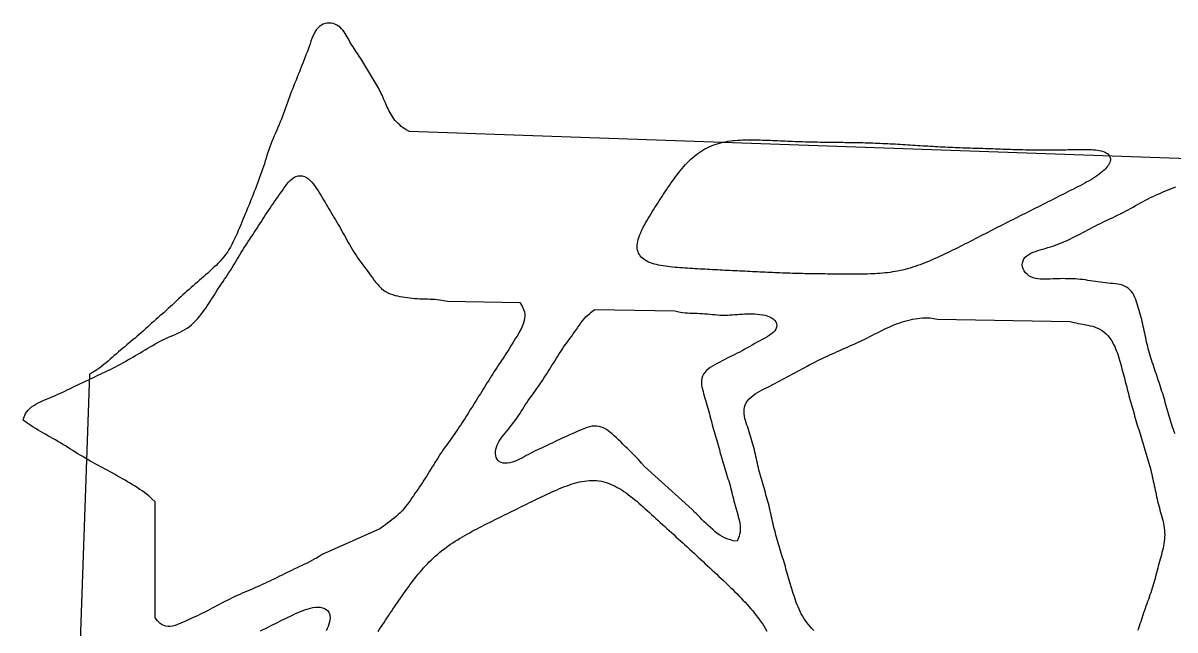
# Model space of a CAD drawing. Header units: metres. Extents: x 134 to 251, y -1 to 112.
# Drawn here: x 135.4 to 190.2, y 83.1 to 111.9 of the extents above; entities that cross this region are included whole.
import ezdxf

# ---------------------------------------------------------------- set-up
doc = ezdxf.new("R2010")
doc.units = ezdxf.units.M

msp = doc.modelspace()

# ---------------------------------------------------------------- linework, layer by layer
for points in [[(250.802, 103.35), (153.778, 106.739), (153.628, 106.828), (153.561, 106.872), (153.482, 106.926), (153.393, 106.992), (153.317, 107.056), (153.241, 107.126), (153.169, 107.2), (153.103, 107.275), (153.042, 107.353), (152.986, 107.432), (152.936, 107.511), (152.889, 107.591), (152.846, 107.67), (152.805, 107.75), (152.766, 107.829), (152.729, 107.909), (152.692, 107.988), (152.656, 108.068), (152.621, 108.147), (152.587, 108.227), (152.552, 108.306), (152.517, 108.386), (152.481, 108.465), (152.444, 108.544), (152.406, 108.624), (152.365, 108.703), (152.324, 108.783), (152.28, 108.863), (152.235, 108.942), (152.188, 109.022), (152.141, 109.101), (152.092, 109.181), (152.042, 109.26), (151.992, 109.34), (151.943, 109.42), (151.894, 109.499), (151.846, 109.579), (151.799, 109.658), (151.752, 109.738), (151.706, 109.817), (151.66, 109.897), (151.613, 109.977), (151.564, 110.056), (151.515, 110.136), (151.465, 110.215), (151.413, 110.295), (151.36, 110.374), (151.307, 110.454), (151.254, 110.534), (151.202, 110.613), (151.149, 110.693), (151.099, 110.772), (151.049, 110.852), (151.001, 110.932), (150.954, 111.011), (150.909, 111.091), (150.864, 111.17), (150.819, 111.25), (150.773, 111.329), (150.725, 111.407), (150.673, 111.484), (150.617, 111.558), (150.554, 111.629), (150.485, 111.695), (150.41, 111.753), (150.328, 111.803), (150.242, 111.843), (150.151, 111.873), (150.057, 111.891), (149.962, 111.896), (149.866, 111.889), (149.773, 111.869), (149.681, 111.837), (149.595, 111.792), (149.513, 111.735), (149.438, 111.665), (149.368, 111.583), (149.306, 111.49), (149.249, 111.388), (149.197, 111.276), (149.148, 111.158), (149.102, 111.035), (149.056, 110.908), (149.01, 110.778), (148.963, 110.647), (148.914, 110.515), (148.864, 110.382), (148.812, 110.25), (148.761, 110.117), (148.708, 109.985), (148.656, 109.853), (148.604, 109.72), (148.552, 109.588), (148.499, 109.455), (148.446, 109.323), (148.393, 109.191), (148.34, 109.058), (148.287, 108.926), (148.234, 108.793), (148.182, 108.661), (148.132, 108.529), (148.083, 108.396), (148.035, 108.264), (147.988, 108.131), (147.941, 107.999), (147.894, 107.867), (147.847, 107.734), (147.798, 107.602), (147.749, 107.469), (147.697, 107.337), (147.644, 107.205), (147.589, 107.072), (147.532, 106.94), (147.473, 106.808), (147.414, 106.675), (147.355, 106.543), (147.298, 106.411), (147.243, 106.278), (147.19, 106.146), (147.141, 106.014), (147.096, 105.881), (147.052, 105.749), (147.01, 105.616), (146.968, 105.484), (146.927, 105.351), (146.885, 105.219), (146.843, 105.086), (146.799, 104.954), (146.753, 104.821), (146.706, 104.689), (146.658, 104.557), (146.609, 104.424), (146.559, 104.292), (146.508, 104.159), (146.457, 104.027), (146.406, 103.895), (146.354, 103.762), (146.302, 103.63), (146.248, 103.498), (146.195, 103.365), (146.142, 103.233), (146.088, 103.101), (146.033, 102.968), (145.979, 102.836), (145.925, 102.704), (145.87, 102.571), (145.816, 102.439), (145.761, 102.307), (145.706, 102.174), (145.649, 102.042), (145.592, 101.91), (145.534, 101.778), (145.473, 101.646), (145.411, 101.516), (145.346, 101.388), (145.277, 101.262), (145.205, 101.14), (145.128, 101.021), (145.047, 100.907), (144.961, 100.797), (144.872, 100.69), (144.779, 100.588), (144.685, 100.488), (144.588, 100.391), (144.49, 100.297), (144.392, 100.204), (144.293, 100.113), (144.195, 100.024), (144.096, 99.937), (143.997, 99.851), (143.899, 99.765), (143.8, 99.68), (143.701, 99.594), (143.602, 99.508), (143.504, 99.423), (143.405, 99.336), (143.306, 99.249), (143.208, 99.161), (143.109, 99.073), (143.01, 98.983), (142.912, 98.892), (142.813, 98.8), (142.714, 98.708), (142.616, 98.614), (142.517, 98.521), (142.418, 98.429), (142.32, 98.337), (142.221, 98.248), (142.122, 98.159), (142.024, 98.072), (141.925, 97.986), (141.826, 97.901), (141.728, 97.814), (141.629, 97.728), (141.53, 97.64), (141.432, 97.551), (141.333, 97.462), (141.235, 97.372), (141.136, 97.283), (141.037, 97.194), (140.939, 97.107), (140.84, 97.022), (140.741, 96.938), (140.643, 96.855), (140.544, 96.774), (140.445, 96.692), (140.347, 96.611), (140.248, 96.529), (140.15, 96.446), (140.051, 96.362), (139.952, 96.277), (139.854, 96.191), (139.755, 96.104), (139.656, 96.018), (139.558, 95.931), (139.459, 95.846), (139.361, 95.763), (139.263, 95.682), (139.166, 95.605), (139.071, 95.532), (138.979, 95.466), (138.881, 95.401), (138.796, 95.348), (138.725, 95.305), (138.572, 95.221), (135.805, 15.974)], [(190.166, 92.389), (190.123, 92.493), (190.083, 92.598), (190.046, 92.704), (190.011, 92.811), (189.976, 92.917), (189.943, 93.024), (189.91, 93.13), (189.878, 93.237), (189.846, 93.343), (189.816, 93.45), (189.786, 93.556), (189.758, 93.663), (189.73, 93.769), (189.701, 93.875), (189.672, 93.982), (189.642, 94.088), (189.611, 94.195), (189.578, 94.301), (189.543, 94.408), (189.508, 94.514), (189.473, 94.621), (189.438, 94.727), (189.402, 94.834), (189.367, 94.94), (189.332, 95.047), (189.297, 95.153), (189.261, 95.26), (189.226, 95.366), (189.19, 95.473), (189.153, 95.579), (189.118, 95.686), (189.083, 95.792), (189.049, 95.899), (189.015, 96.005), (188.983, 96.112), (188.951, 96.218), (188.922, 96.325), (188.893, 96.431), (188.866, 96.538), (188.839, 96.644), (188.815, 96.75), (188.792, 96.857), (188.769, 96.963), (188.747, 97.07), (188.725, 97.176), (188.704, 97.282), (188.681, 97.389), (188.657, 97.495), (188.632, 97.601), (188.605, 97.708), (188.578, 97.814), (188.549, 97.921), (188.52, 98.027), (188.49, 98.134), (188.46, 98.24), (188.431, 98.346), (188.4, 98.453), (188.368, 98.559), (188.334, 98.665), (188.296, 98.769), (188.255, 98.871), (188.207, 98.97), (188.152, 99.064), (188.091, 99.151), (188.021, 99.231), (187.942, 99.3), (187.855, 99.36), (187.761, 99.408), (187.66, 99.446), (187.553, 99.475), (187.442, 99.497), (187.327, 99.512), (187.21, 99.524), (187.092, 99.534), (186.974, 99.544), (186.855, 99.556), (186.736, 99.569), (186.617, 99.585), (186.498, 99.602), (186.378, 99.621), (186.259, 99.641), (186.14, 99.661), (186.021, 99.679), (185.902, 99.696), (185.783, 99.712), (185.664, 99.725), (185.545, 99.736), (185.426, 99.744), (185.307, 99.749), (185.188, 99.754), (185.069, 99.756), (184.95, 99.758), (184.831, 99.759), (184.712, 99.758), (184.593, 99.756), (184.474, 99.753), (184.355, 99.748), (184.236, 99.742), (184.117, 99.737), (183.998, 99.733), (183.879, 99.732), (183.761, 99.737), (183.644, 99.749), (183.53, 99.769), (183.42, 99.801), (183.315, 99.845), (183.218, 99.9), (183.13, 99.967), (183.054, 100.043), (182.992, 100.128), (182.946, 100.22), (182.917, 100.316), (182.905, 100.414), (182.913, 100.511), (182.939, 100.605), (182.984, 100.694), (183.045, 100.776), (183.121, 100.848), (183.21, 100.912), (183.309, 100.967), (183.416, 101.015), (183.528, 101.056), (183.644, 101.093), (183.762, 101.128), (183.88, 101.162), (183.999, 101.197), (184.119, 101.232), (184.238, 101.269), (184.357, 101.307), (184.476, 101.349), (184.595, 101.392), (184.714, 101.438), (184.833, 101.487), (184.952, 101.538), (185.071, 101.593), (185.191, 101.651), (185.31, 101.71), (185.429, 101.771), (185.548, 101.832), (185.667, 101.894), (185.786, 101.957), (185.905, 102.019), (186.024, 102.081), (186.144, 102.142), (186.263, 102.203), (186.382, 102.264), (186.501, 102.324), (186.62, 102.382), (186.739, 102.44), (186.858, 102.497), (186.978, 102.555), (187.097, 102.612), (187.216, 102.668), (187.335, 102.726), (187.454, 102.785), (187.573, 102.844), (187.693, 102.905), (187.812, 102.967), (187.931, 103.03), (188.05, 103.096), (188.169, 103.161), (188.288, 103.228), (188.408, 103.294), (188.527, 103.359), (188.646, 103.424), (188.765, 103.486), (188.884, 103.547), (189.003, 103.606), (189.123, 103.663), (189.242, 103.718), (189.361, 103.772), (189.48, 103.825), (189.599, 103.878), (189.718, 103.929), (189.838, 103.979), (189.957, 104.027), (190.076, 104.072), (190.195, 104.113)], [(172.995, 83.053), (172.907, 83.147), (172.822, 83.242), (172.741, 83.339), (172.664, 83.437), (172.591, 83.538), (172.523, 83.64), (172.459, 83.744), (172.399, 83.849), (172.344, 83.955), (172.294, 84.062), (172.247, 84.169), (172.203, 84.276), (172.163, 84.382), (172.126, 84.489), (172.091, 84.596), (172.056, 84.702), (172.022, 84.809), (171.989, 84.916), (171.956, 85.023), (171.922, 85.129), (171.888, 85.236), (171.855, 85.343), (171.822, 85.449), (171.791, 85.556), (171.761, 85.663), (171.732, 85.769), (171.703, 85.876), (171.675, 85.982), (171.646, 86.089), (171.616, 86.196), (171.584, 86.302), (171.551, 86.409), (171.517, 86.516), (171.482, 86.623), (171.448, 86.729), (171.414, 86.836), (171.38, 86.943), (171.348, 87.049), (171.317, 87.156), (171.287, 87.263), (171.256, 87.369), (171.226, 87.476), (171.197, 87.582), (171.169, 87.689), (171.141, 87.796), (171.114, 87.902), (171.088, 88.009), (171.063, 88.115), (171.04, 88.222), (171.017, 88.329), (170.994, 88.435), (170.971, 88.542), (170.947, 88.648), (170.923, 88.755), (170.897, 88.861), (170.87, 88.968), (170.842, 89.075), (170.814, 89.181), (170.784, 89.288), (170.755, 89.395), (170.725, 89.501), (170.696, 89.608), (170.666, 89.714), (170.636, 89.821), (170.606, 89.928), (170.576, 90.034), (170.545, 90.141), (170.514, 90.248), (170.482, 90.354), (170.451, 90.461), (170.421, 90.568), (170.392, 90.674), (170.364, 90.781), (170.338, 90.887), (170.314, 90.994), (170.29, 91.101), (170.267, 91.207), (170.245, 91.314), (170.223, 91.42), (170.199, 91.527), (170.173, 91.633), (170.147, 91.74), (170.119, 91.847), (170.089, 91.953), (170.058, 92.06), (170.026, 92.166), (169.993, 92.273), (169.96, 92.38), (169.926, 92.486), (169.891, 92.593), (169.856, 92.7), (169.821, 92.806), (169.787, 92.913), (169.754, 93.02), (169.725, 93.126), (169.702, 93.233), (169.686, 93.339), (169.68, 93.446), (169.687, 93.551), (169.707, 93.655), (169.741, 93.758), (169.789, 93.858), (169.852, 93.954), (169.927, 94.046), (170.013, 94.132), (170.108, 94.213), (170.21, 94.288), (170.319, 94.357), (170.431, 94.421), (170.546, 94.481), (170.663, 94.54), (170.781, 94.597), (170.9, 94.654), (171.019, 94.713), (171.138, 94.774), (171.257, 94.836), (171.376, 94.9), (171.495, 94.963), (171.614, 95.028), (171.733, 95.092), (171.852, 95.155), (171.971, 95.219), (172.091, 95.283), (172.21, 95.348), (172.329, 95.413), (172.448, 95.479), (172.567, 95.545), (172.686, 95.61), (172.805, 95.675), (172.924, 95.738), (173.043, 95.799), (173.162, 95.857), (173.281, 95.915), (173.4, 95.971), (173.519, 96.026), (173.638, 96.081), (173.758, 96.135), (173.877, 96.19), (173.996, 96.244), (174.115, 96.298), (174.234, 96.352), (174.353, 96.405), (174.472, 96.458), (174.591, 96.511), (174.71, 96.563), (174.829, 96.616), (174.948, 96.67), (175.067, 96.724), (175.187, 96.778), (175.306, 96.835), (175.425, 96.892), (175.544, 96.951), (175.663, 97.011), (175.782, 97.071), (175.901, 97.132), (176.02, 97.193), (176.139, 97.253), (176.258, 97.311), (176.378, 97.369), (176.497, 97.424), (176.616, 97.478), (176.735, 97.529), (176.854, 97.578), (176.973, 97.624), (177.092, 97.667), (177.211, 97.707), (177.33, 97.743), (177.449, 97.776), (177.569, 97.804), (177.688, 97.83), (177.807, 97.853), (177.925, 97.871), (178.043, 97.886), (178.161, 97.896), (178.276, 97.901), (178.386, 97.901), (178.505, 97.892), (178.607, 97.881), (178.693, 97.869), (178.878, 97.83), (185.185, 97.72), (185.37, 97.675), (185.456, 97.657), (185.558, 97.637), (185.677, 97.614), (185.787, 97.594), (185.902, 97.574), (186.02, 97.551), (186.137, 97.526), (186.255, 97.496), (186.371, 97.458), (186.486, 97.412), (186.596, 97.357), (186.702, 97.293), (186.802, 97.219), (186.894, 97.136), (186.979, 97.046), (187.055, 96.949), (187.125, 96.849), (187.187, 96.745), (187.243, 96.64), (187.295, 96.533), (187.341, 96.427), (187.385, 96.32), (187.426, 96.214), (187.463, 96.107), (187.497, 96.001), (187.529, 95.894), (187.559, 95.788), (187.588, 95.682), (187.616, 95.575), (187.643, 95.469), (187.671, 95.362), (187.699, 95.256), (187.728, 95.15), (187.756, 95.043), (187.784, 94.937), (187.812, 94.831), (187.84, 94.724), (187.866, 94.618), (187.893, 94.511), (187.919, 94.405), (187.946, 94.299), (187.973, 94.192), (188.001, 94.086), (188.03, 93.98), (188.06, 93.873), (188.091, 93.767), (188.122, 93.66), (188.153, 93.554), (188.184, 93.447), (188.215, 93.341), (188.245, 93.235), (188.275, 93.128), (188.306, 93.022), (188.337, 92.915), (188.369, 92.809), (188.402, 92.703), (188.436, 92.596), (188.47, 92.49), (188.503, 92.383), (188.536, 92.277), (188.568, 92.17), (188.6, 92.064), (188.631, 91.957), (188.662, 91.851), (188.693, 91.745), (188.725, 91.638), (188.758, 91.532), (188.791, 91.425), (188.826, 91.319), (188.859, 91.212), (188.892, 91.106), (188.923, 91), (188.952, 90.893), (188.98, 90.787), (189.007, 90.68), (189.033, 90.574), (189.057, 90.468), (189.081, 90.361), (189.105, 90.255), (189.129, 90.149), (189.152, 90.042), (189.176, 89.936), (189.199, 89.829), (189.222, 89.723), (189.245, 89.617), (189.268, 89.51), (189.29, 89.404), (189.313, 89.298), (189.337, 89.191), (189.363, 89.085), (189.39, 88.979), (189.418, 88.872), (189.448, 88.766), (189.478, 88.659), (189.508, 88.553), (189.538, 88.447), (189.567, 88.34), (189.593, 88.234), (189.616, 88.127), (189.636, 88.021), (189.651, 87.915), (189.663, 87.809), (189.67, 87.702), (189.673, 87.596), (189.67, 87.49), (189.662, 87.384), (189.651, 87.278), (189.635, 87.172), (189.617, 87.066), (189.595, 86.96), (189.57, 86.854), (189.543, 86.749), (189.516, 86.643), (189.487, 86.537), (189.457, 86.431), (189.427, 86.325), (189.398, 86.22), (189.37, 86.114), (189.341, 86.008), (189.313, 85.902), (189.285, 85.796), (189.257, 85.69), (189.229, 85.585), (189.2, 85.479), (189.171, 85.373), (189.141, 85.267), (189.109, 85.161), (189.076, 85.056), (189.043, 84.95), (189.008, 84.844), (188.972, 84.738), (188.935, 84.633), (188.897, 84.527), (188.859, 84.421), (188.821, 84.315), (188.783, 84.21), (188.746, 84.104), (188.709, 83.998), (188.673, 83.893), (188.638, 83.787), (188.602, 83.681), (188.567, 83.575), (188.531, 83.47), (188.495, 83.364), (188.459, 83.258), (188.422, 83.152), (188.386, 83.047)], [(152.292, 83.011), (152.362, 83.116), (152.432, 83.221), (152.502, 83.327), (152.572, 83.432), (152.642, 83.537), (152.713, 83.643), (152.784, 83.748), (152.854, 83.853), (152.926, 83.958), (152.997, 84.064), (153.068, 84.169), (153.14, 84.274), (153.212, 84.379), (153.284, 84.484), (153.357, 84.589), (153.43, 84.694), (153.504, 84.799), (153.578, 84.903), (153.652, 85.008), (153.728, 85.112), (153.804, 85.215), (153.881, 85.318), (153.959, 85.421), (154.038, 85.523), (154.118, 85.624), (154.2, 85.725), (154.283, 85.825), (154.368, 85.923), (154.454, 86.021), (154.542, 86.117), (154.631, 86.212), (154.723, 86.305), (154.816, 86.397), (154.911, 86.488), (155.008, 86.576), (155.107, 86.663), (155.208, 86.748), (155.311, 86.831), (155.415, 86.913), (155.521, 86.992), (155.628, 87.07), (155.737, 87.146), (155.847, 87.22), (155.959, 87.292), (156.071, 87.363), (156.185, 87.433), (156.299, 87.501), (156.414, 87.567), (156.53, 87.633), (156.647, 87.697), (156.764, 87.761), (156.881, 87.824), (156.999, 87.885), (157.117, 87.947), (157.235, 88.007), (157.353, 88.068), (157.472, 88.127), (157.59, 88.187), (157.709, 88.246), (157.828, 88.305), (157.946, 88.364), (158.065, 88.422), (158.184, 88.481), (158.303, 88.54), (158.421, 88.598), (158.54, 88.656), (158.659, 88.715), (158.778, 88.773), (158.897, 88.832), (159.016, 88.89), (159.134, 88.948), (159.253, 89.007), (159.372, 89.065), (159.491, 89.123), (159.61, 89.181), (159.729, 89.239), (159.847, 89.296), (159.966, 89.354), (160.085, 89.411), (160.204, 89.467), (160.323, 89.523), (160.442, 89.578), (160.56, 89.633), (160.679, 89.686), (160.798, 89.738), (160.917, 89.788), (161.035, 89.837), (161.154, 89.884), (161.273, 89.928), (161.391, 89.97), (161.509, 90.009), (161.628, 90.045), (161.745, 90.077), (161.863, 90.105), (161.98, 90.129), (162.097, 90.148), (162.214, 90.162), (162.33, 90.172), (162.445, 90.175), (162.56, 90.174), (162.674, 90.167), (162.787, 90.154), (162.9, 90.135), (163.011, 90.11), (163.122, 90.08), (163.232, 90.044), (163.34, 90.003), (163.448, 89.957), (163.554, 89.905), (163.66, 89.849), (163.765, 89.789), (163.869, 89.725), (163.972, 89.657), (164.074, 89.585), (164.176, 89.51), (164.277, 89.433), (164.378, 89.353), (164.479, 89.27), (164.579, 89.186), (164.68, 89.1), (164.78, 89.013), (164.881, 88.924), (164.982, 88.834), (165.084, 88.743), (165.186, 88.651), (165.288, 88.558), (165.391, 88.465), (165.495, 88.371), (165.598, 88.276), (165.703, 88.181), (165.808, 88.086), (165.913, 87.99), (166.019, 87.894), (166.125, 87.798), (166.232, 87.701), (166.338, 87.604), (166.445, 87.507), (166.552, 87.409), (166.66, 87.312), (166.767, 87.214), (166.874, 87.116), (166.982, 87.018), (167.089, 86.919), (167.197, 86.821), (167.304, 86.722), (167.412, 86.623), (167.519, 86.524), (167.627, 86.424), (167.735, 86.325), (167.842, 86.225), (167.95, 86.125), (168.058, 86.024), (168.166, 85.924), (168.273, 85.824), (168.381, 85.723), (168.489, 85.622), (168.596, 85.521), (168.703, 85.42), (168.81, 85.318), (168.916, 85.216), (169.021, 85.115), (169.126, 85.013), (169.23, 84.91), (169.333, 84.808), (169.434, 84.705), (169.534, 84.602), (169.632, 84.499), (169.729, 84.395), (169.824, 84.291), (169.917, 84.187), (170.007, 84.083), (170.095, 83.978), (170.181, 83.873), (170.264, 83.768), (170.344, 83.663), (170.422, 83.557), (170.496, 83.452), (170.568, 83.346), (170.637, 83.24), (170.704, 83.134), (170.767, 83.027)], [(146.709, 83.035), (146.828, 83.092), (146.946, 83.151), (147.065, 83.211), (147.183, 83.271), (147.302, 83.332), (147.42, 83.391), (147.539, 83.451), (147.657, 83.51), (147.776, 83.569), (147.894, 83.626), (148.013, 83.683), (148.131, 83.739), (148.25, 83.795), (148.368, 83.851), (148.487, 83.904), (148.605, 83.956), (148.724, 84.004), (148.842, 84.049), (148.961, 84.087), (149.079, 84.119), (149.197, 84.142), (149.314, 84.157), (149.429, 84.161), (149.539, 84.153), (149.644, 84.133), (149.739, 84.1), (149.823, 84.054), (149.893, 83.995), (149.946, 83.925), (149.984, 83.844), (150.005, 83.756), (150.01, 83.66), (150.001, 83.561), (149.981, 83.458), (149.95, 83.353), (149.912, 83.248), (149.867, 83.143), (149.816, 83.037)]]:
    msp.add_lwpolyline(points)
for points in [[(177.453, 100.23), (177.334, 100.198), (177.215, 100.169), (177.096, 100.142), (176.977, 100.118), (176.858, 100.096), (176.739, 100.076), (176.62, 100.058), (176.501, 100.043), (176.382, 100.029), (176.264, 100.017), (176.145, 100.007), (176.026, 99.999), (175.907, 99.992), (175.788, 99.986), (175.669, 99.981), (175.55, 99.978), (175.431, 99.975), (175.312, 99.973), (175.193, 99.972), (175.074, 99.971), (174.955, 99.971), (174.836, 99.971), (174.717, 99.971), (174.598, 99.972), (174.479, 99.972), (174.36, 99.973), (174.242, 99.974), (174.123, 99.975), (174.004, 99.976), (173.885, 99.977), (173.766, 99.979), (173.647, 99.98), (173.528, 99.981), (173.409, 99.982), (173.29, 99.984), (173.171, 99.985), (173.052, 99.987), (172.933, 99.989), (172.815, 99.99), (172.696, 99.992), (172.577, 99.995), (172.458, 99.997), (172.339, 99.999), (172.22, 100.002), (172.101, 100.005), (171.982, 100.008), (171.863, 100.012), (171.744, 100.016), (171.626, 100.02), (171.507, 100.024), (171.388, 100.029), (171.269, 100.033), (171.15, 100.038), (171.031, 100.044), (170.912, 100.049), (170.793, 100.054), (170.675, 100.06), (170.556, 100.066), (170.437, 100.072), (170.318, 100.077), (170.199, 100.083), (170.08, 100.089), (169.961, 100.095), (169.842, 100.101), (169.724, 100.107), (169.605, 100.113), (169.486, 100.119), (169.367, 100.125), (169.248, 100.131), (169.129, 100.136), (169.01, 100.142), (168.892, 100.148), (168.773, 100.154), (168.654, 100.16), (168.535, 100.166), (168.416, 100.172), (168.297, 100.179), (168.178, 100.185), (168.06, 100.191), (167.941, 100.197), (167.822, 100.204), (167.703, 100.21), (167.584, 100.216), (167.465, 100.223), (167.347, 100.23), (167.228, 100.237), (167.109, 100.244), (166.991, 100.251), (166.873, 100.258), (166.755, 100.266), (166.637, 100.275), (166.52, 100.284), (166.403, 100.294), (166.287, 100.305), (166.173, 100.317), (166.059, 100.331), (165.947, 100.346), (165.837, 100.362), (165.728, 100.381), (165.623, 100.402), (165.52, 100.426), (165.42, 100.452), (165.325, 100.481), (165.233, 100.513), (165.147, 100.549), (165.065, 100.588), (164.989, 100.63), (164.919, 100.677), (164.855, 100.727), (164.798, 100.781), (164.748, 100.839), (164.706, 100.901), (164.671, 100.967), (164.643, 101.036), (164.623, 101.109), (164.61, 101.186), (164.605, 101.266), (164.607, 101.349), (164.616, 101.435), (164.632, 101.524), (164.654, 101.615), (164.682, 101.708), (164.716, 101.803), (164.754, 101.9), (164.797, 101.999), (164.844, 102.099), (164.894, 102.2), (164.948, 102.302), (165.004, 102.404), (165.063, 102.508), (165.124, 102.612), (165.186, 102.716), (165.25, 102.821), (165.315, 102.926), (165.38, 103.031), (165.447, 103.136), (165.514, 103.241), (165.581, 103.346), (165.649, 103.451), (165.717, 103.557), (165.786, 103.662), (165.855, 103.767), (165.924, 103.872), (165.994, 103.976), (166.065, 104.081), (166.136, 104.185), (166.208, 104.288), (166.28, 104.391), (166.354, 104.493), (166.428, 104.595), (166.504, 104.695), (166.581, 104.794), (166.659, 104.891), (166.738, 104.987), (166.819, 105.081), (166.901, 105.173), (166.985, 105.262), (167.071, 105.349), (167.158, 105.433), (167.248, 105.513), (167.339, 105.591), (167.432, 105.665), (167.528, 105.735), (167.625, 105.801), (167.723, 105.863), (167.824, 105.921), (167.927, 105.975), (168.031, 106.025), (168.137, 106.071), (168.245, 106.112), (168.354, 106.15), (168.464, 106.184), (168.575, 106.214), (168.688, 106.24), (168.802, 106.263), (168.916, 106.283), (169.031, 106.299), (169.147, 106.314), (169.264, 106.325), (169.381, 106.334), (169.498, 106.341), (169.616, 106.347), (169.734, 106.35), (169.852, 106.352), (169.971, 106.353), (170.089, 106.353), (170.208, 106.351), (170.327, 106.349), (170.445, 106.346), (170.564, 106.343), (170.683, 106.339), (170.802, 106.334), (170.921, 106.329), (171.04, 106.324), (171.158, 106.319), (171.277, 106.314), (171.396, 106.309), (171.515, 106.304), (171.634, 106.298), (171.753, 106.293), (171.872, 106.288), (171.991, 106.284), (172.11, 106.279), (172.228, 106.275), (172.347, 106.271), (172.466, 106.267), (172.585, 106.264), (172.704, 106.261), (172.823, 106.258), (172.942, 106.255), (173.061, 106.252), (173.18, 106.25), (173.299, 106.248), (173.418, 106.246), (173.536, 106.244), (173.655, 106.243), (173.774, 106.241), (173.893, 106.239), (174.012, 106.238), (174.131, 106.236), (174.25, 106.235), (174.369, 106.233), (174.488, 106.232), (174.607, 106.23), (174.726, 106.228), (174.844, 106.226), (174.963, 106.224), (175.082, 106.222), (175.201, 106.219), (175.32, 106.217), (175.439, 106.214), (175.558, 106.21), (175.677, 106.207), (175.796, 106.203), (175.915, 106.199), (176.034, 106.194), (176.153, 106.189), (176.272, 106.184), (176.391, 106.179), (176.51, 106.173), (176.629, 106.167), (176.747, 106.161), (176.866, 106.154), (176.985, 106.147), (177.104, 106.141), (177.223, 106.133), (177.342, 106.126), (177.461, 106.119), (177.58, 106.111), (177.699, 106.104), (177.818, 106.096), (177.937, 106.088), (178.056, 106.081), (178.175, 106.073), (178.294, 106.066), (178.413, 106.059), (178.532, 106.051), (178.651, 106.044), (178.77, 106.038), (178.889, 106.031), (179.008, 106.025), (179.127, 106.019), (179.246, 106.013), (179.365, 106.007), (179.484, 106.002), (179.603, 105.997), (179.722, 105.992), (179.841, 105.987), (179.959, 105.983), (180.079, 105.979), (180.197, 105.975), (180.316, 105.971), (180.435, 105.967), (180.554, 105.963), (180.673, 105.959), (180.792, 105.955), (180.911, 105.952), (181.03, 105.948), (181.149, 105.944), (181.268, 105.94), (181.387, 105.936), (181.506, 105.932), (181.625, 105.928), (181.744, 105.923), (181.863, 105.919), (181.982, 105.915), (182.101, 105.911), (182.22, 105.907), (182.339, 105.903), (182.459, 105.899), (182.578, 105.896), (182.697, 105.892), (182.816, 105.889), (182.935, 105.886), (183.054, 105.883), (183.173, 105.88), (183.292, 105.878), (183.411, 105.876), (183.53, 105.874), (183.649, 105.873), (183.768, 105.872), (183.887, 105.871), (184.006, 105.871), (184.125, 105.871), (184.244, 105.871), (184.363, 105.872), (184.482, 105.874), (184.6, 105.875), (184.719, 105.877), (184.837, 105.88), (184.955, 105.883), (185.073, 105.885), (185.19, 105.889), (185.307, 105.892), (185.422, 105.895), (185.537, 105.897), (185.651, 105.899), (185.763, 105.9), (185.873, 105.9), (185.981, 105.899), (186.087, 105.896), (186.19, 105.891), (186.289, 105.884), (186.385, 105.875), (186.477, 105.862), (186.564, 105.847), (186.646, 105.828), (186.722, 105.806), (186.793, 105.78), (186.856, 105.751), (186.913, 105.718), (186.963, 105.681), (187.005, 105.641), (187.039, 105.597), (187.064, 105.55), (187.081, 105.5), (187.09, 105.448), (187.09, 105.393), (187.081, 105.336), (187.064, 105.277), (187.038, 105.217), (187.004, 105.156), (186.962, 105.094), (186.912, 105.031), (186.855, 104.968), (186.791, 104.905), (186.721, 104.842), (186.644, 104.779), (186.562, 104.716), (186.475, 104.654), (186.383, 104.593), (186.287, 104.532), (186.188, 104.471), (186.085, 104.411), (185.979, 104.351), (185.871, 104.292), (185.761, 104.233), (185.648, 104.174), (185.535, 104.115), (185.42, 104.056), (185.304, 103.997), (185.188, 103.938), (185.07, 103.879), (184.953, 103.82), (184.834, 103.76), (184.716, 103.701), (184.597, 103.641), (184.479, 103.581), (184.36, 103.522), (184.241, 103.461), (184.122, 103.401), (184.002, 103.341), (183.883, 103.281), (183.764, 103.221), (183.645, 103.16), (183.526, 103.1), (183.407, 103.04), (183.288, 102.98), (183.169, 102.92), (183.05, 102.86), (182.93, 102.8), (182.811, 102.74), (182.692, 102.68), (182.573, 102.62), (182.454, 102.56), (182.335, 102.5), (182.216, 102.44), (182.097, 102.38), (181.978, 102.319), (181.859, 102.259), (181.739, 102.199), (181.62, 102.138), (181.501, 102.077), (181.382, 102.016), (181.263, 101.956), (181.144, 101.895), (181.025, 101.833), (180.906, 101.772), (180.787, 101.711), (180.668, 101.65), (180.549, 101.589), (180.43, 101.528), (180.31, 101.467), (180.191, 101.406), (180.072, 101.346), (179.953, 101.286), (179.834, 101.226), (179.715, 101.166), (179.596, 101.107), (179.477, 101.049), (179.358, 100.991), (179.239, 100.933), (179.12, 100.877), (179.001, 100.821), (178.882, 100.767), (178.763, 100.713), (178.644, 100.661), (178.525, 100.61), (178.406, 100.56), (178.286, 100.512), (178.167, 100.465), (178.048, 100.421), (177.929, 100.378), (177.81, 100.338), (177.691, 100.299), (177.572, 100.263)], [(135.418, 93.04), (135.467, 93.198), (135.498, 93.268), (135.541, 93.35), (135.597, 93.442), (135.662, 93.522), (135.739, 93.6), (135.827, 93.674), (135.924, 93.742), (136.028, 93.805), (136.138, 93.862), (136.252, 93.916), (136.368, 93.966), (136.486, 94.015), (136.604, 94.063), (136.722, 94.112), (136.841, 94.162), (136.96, 94.213), (137.078, 94.267), (137.197, 94.321), (137.315, 94.376), (137.434, 94.433), (137.552, 94.491), (137.671, 94.549), (137.79, 94.606), (137.908, 94.664), (138.027, 94.721), (138.145, 94.778), (138.264, 94.835), (138.382, 94.89), (138.501, 94.946), (138.62, 95.001), (138.738, 95.057), (138.857, 95.113), (138.975, 95.169), (139.094, 95.225), (139.213, 95.281), (139.331, 95.337), (139.45, 95.394), (139.568, 95.452), (139.687, 95.511), (139.806, 95.572), (139.924, 95.634), (140.043, 95.699), (140.161, 95.766), (140.28, 95.833), (140.399, 95.901), (140.517, 95.97), (140.636, 96.038), (140.755, 96.106), (140.873, 96.174), (140.992, 96.243), (141.11, 96.312), (141.229, 96.382), (141.348, 96.452), (141.466, 96.522), (141.585, 96.592), (141.704, 96.66), (141.822, 96.726), (141.941, 96.789), (142.06, 96.849), (142.178, 96.905), (142.297, 96.959), (142.415, 97.01), (142.534, 97.061), (142.652, 97.111), (142.77, 97.164), (142.886, 97.219), (143.001, 97.278), (143.114, 97.343), (143.223, 97.413), (143.328, 97.49), (143.429, 97.572), (143.526, 97.659), (143.618, 97.751), (143.705, 97.848), (143.789, 97.948), (143.869, 98.049), (143.947, 98.153), (144.023, 98.257), (144.097, 98.362), (144.169, 98.467), (144.24, 98.573), (144.31, 98.678), (144.378, 98.784), (144.446, 98.889), (144.513, 98.994), (144.579, 99.1), (144.646, 99.205), (144.713, 99.311), (144.781, 99.416), (144.85, 99.521), (144.921, 99.627), (144.992, 99.732), (145.063, 99.837), (145.135, 99.943), (145.205, 100.048), (145.273, 100.153), (145.34, 100.259), (145.405, 100.364), (145.469, 100.47), (145.532, 100.575), (145.594, 100.681), (145.656, 100.786), (145.719, 100.891), (145.783, 100.997), (145.848, 101.102), (145.915, 101.208), (145.983, 101.313), (146.052, 101.418), (146.122, 101.524), (146.192, 101.629), (146.262, 101.735), (146.332, 101.84), (146.401, 101.945), (146.47, 102.051), (146.538, 102.156), (146.607, 102.261), (146.675, 102.367), (146.743, 102.472), (146.81, 102.578), (146.878, 102.683), (146.947, 102.788), (147.015, 102.894), (147.085, 102.999), (147.155, 103.105), (147.226, 103.21), (147.299, 103.315), (147.373, 103.421), (147.448, 103.526), (147.523, 103.631), (147.597, 103.737), (147.67, 103.842), (147.743, 103.946), (147.815, 104.049), (147.886, 104.15), (147.959, 104.248), (148.035, 104.34), (148.115, 104.425), (148.201, 104.5), (148.291, 104.562), (148.386, 104.608), (148.486, 104.638), (148.588, 104.648), (148.689, 104.638), (148.789, 104.61), (148.885, 104.563), (148.977, 104.5), (149.064, 104.423), (149.146, 104.336), (149.224, 104.241), (149.299, 104.141), (149.371, 104.038), (149.44, 103.932), (149.508, 103.826), (149.574, 103.719), (149.637, 103.613), (149.7, 103.506), (149.761, 103.4), (149.822, 103.293), (149.883, 103.187), (149.944, 103.08), (150.007, 102.974), (150.07, 102.867), (150.134, 102.761), (150.199, 102.654), (150.263, 102.547), (150.328, 102.441), (150.391, 102.334), (150.453, 102.228), (150.515, 102.121), (150.575, 102.015), (150.635, 101.908), (150.694, 101.802), (150.754, 101.695), (150.813, 101.589), (150.873, 101.482), (150.934, 101.376), (150.995, 101.269), (151.058, 101.162), (151.123, 101.056), (151.19, 100.949), (151.259, 100.843), (151.331, 100.736), (151.406, 100.629), (151.482, 100.523), (151.561, 100.416), (151.64, 100.309), (151.72, 100.203), (151.799, 100.096), (151.878, 99.989), (151.956, 99.883), (152.033, 99.777), (152.111, 99.673), (152.19, 99.572), (152.272, 99.474), (152.358, 99.381), (152.449, 99.296), (152.545, 99.219), (152.647, 99.15), (152.754, 99.091), (152.865, 99.041), (152.979, 98.999), (153.095, 98.965), (153.213, 98.936), (153.331, 98.912), (153.45, 98.891), (153.568, 98.873), (153.687, 98.857), (153.806, 98.843), (153.924, 98.83), (154.043, 98.82), (154.162, 98.813), (154.28, 98.807), (154.399, 98.803), (154.518, 98.8), (154.636, 98.797), (154.753, 98.793), (154.871, 98.788), (154.986, 98.781), (155.096, 98.772), (155.214, 98.755), (155.316, 98.74), (155.401, 98.725), (155.586, 98.683), (159.028, 98.623), (159.134, 98.457), (159.17, 98.38), (159.207, 98.289), (159.242, 98.183), (159.257, 98.084), (159.262, 97.982), (159.255, 97.877), (159.236, 97.772), (159.208, 97.667), (159.171, 97.561), (159.126, 97.456), (159.075, 97.35), (159.018, 97.245), (158.956, 97.139), (158.893, 97.034), (158.828, 96.929), (158.762, 96.823), (158.697, 96.718), (158.632, 96.613), (158.567, 96.507), (158.502, 96.402), (158.436, 96.296), (158.369, 96.191), (158.3, 96.086), (158.229, 95.981), (158.158, 95.875), (158.087, 95.77), (158.017, 95.665), (157.948, 95.559), (157.879, 95.454), (157.812, 95.349), (157.746, 95.243), (157.68, 95.138), (157.613, 95.033), (157.547, 94.927), (157.481, 94.822), (157.415, 94.717), (157.349, 94.611), (157.282, 94.506), (157.217, 94.401), (157.151, 94.295), (157.085, 94.19), (157.019, 94.085), (156.953, 93.979), (156.886, 93.874), (156.82, 93.769), (156.754, 93.663), (156.688, 93.558), (156.622, 93.453), (156.556, 93.347), (156.49, 93.242), (156.423, 93.137), (156.356, 93.031), (156.287, 92.926), (156.218, 92.821), (156.148, 92.715), (156.077, 92.61), (156.005, 92.505), (155.933, 92.4), (155.86, 92.294), (155.786, 92.189), (155.71, 92.084), (155.634, 91.979), (155.558, 91.873), (155.482, 91.768), (155.407, 91.663), (155.333, 91.558), (155.261, 91.453), (155.192, 91.347), (155.125, 91.242), (155.059, 91.137), (154.995, 91.031), (154.932, 90.926), (154.868, 90.821), (154.805, 90.715), (154.74, 90.61), (154.675, 90.505), (154.608, 90.399), (154.541, 90.294), (154.472, 90.189), (154.402, 90.083), (154.332, 89.978), (154.26, 89.873), (154.188, 89.768), (154.116, 89.662), (154.044, 89.557), (153.971, 89.452), (153.899, 89.347), (153.827, 89.242), (153.754, 89.137), (153.678, 89.034), (153.6, 88.932), (153.52, 88.833), (153.435, 88.736), (153.345, 88.643), (153.252, 88.553), (153.154, 88.467), (153.053, 88.383), (152.95, 88.303), (152.848, 88.227), (152.735, 88.144), (152.637, 88.073), (152.554, 88.013), (152.37, 87.879), (149.629, 86.658), (149.444, 86.541), (149.359, 86.492), (149.258, 86.434), (149.139, 86.369), (149.029, 86.313), (148.914, 86.256), (148.797, 86.2), (148.68, 86.144), (148.562, 86.087), (148.443, 86.03), (148.325, 85.973), (148.206, 85.916), (148.088, 85.858), (147.969, 85.801), (147.85, 85.743), (147.732, 85.685), (147.613, 85.627), (147.495, 85.569), (147.376, 85.511), (147.258, 85.454), (147.139, 85.396), (147.021, 85.34), (146.902, 85.284), (146.784, 85.229), (146.665, 85.175), (146.547, 85.123), (146.428, 85.071), (146.31, 85.02), (146.191, 84.97), (146.073, 84.92), (145.954, 84.87), (145.835, 84.819), (145.717, 84.767), (145.598, 84.714), (145.48, 84.66), (145.361, 84.604), (145.243, 84.545), (145.124, 84.484), (145.006, 84.422), (144.887, 84.359), (144.769, 84.295), (144.65, 84.232), (144.532, 84.168), (144.413, 84.105), (144.295, 84.044), (144.176, 83.984), (144.058, 83.925), (143.939, 83.867), (143.821, 83.81), (143.702, 83.755), (143.584, 83.7), (143.465, 83.646), (143.347, 83.591), (143.228, 83.536), (143.11, 83.482), (142.991, 83.428), (142.873, 83.377), (142.756, 83.331), (142.64, 83.292), (142.526, 83.263), (142.415, 83.246), (142.309, 83.244), (142.207, 83.257), (142.112, 83.286), (142.026, 83.327), (141.939, 83.39), (141.867, 83.452), (141.809, 83.509), (141.69, 83.652), (141.69, 89.162), (141.545, 89.306), (141.475, 89.369), (141.389, 89.443), (141.287, 89.528), (141.188, 89.602), (141.082, 89.678), (140.971, 89.753), (140.857, 89.827), (140.742, 89.9), (140.624, 89.973), (140.506, 90.045), (140.388, 90.116), (140.269, 90.185), (140.151, 90.253), (140.033, 90.321), (139.914, 90.387), (139.796, 90.452), (139.678, 90.515), (139.559, 90.579), (139.441, 90.643), (139.323, 90.706), (139.204, 90.768), (139.086, 90.832), (138.967, 90.897), (138.849, 90.963), (138.731, 91.03), (138.612, 91.097), (138.494, 91.166), (138.376, 91.236), (138.257, 91.307), (138.139, 91.377), (138.021, 91.448), (137.902, 91.52), (137.784, 91.593), (137.666, 91.666), (137.547, 91.74), (137.429, 91.813), (137.311, 91.887), (137.192, 91.96), (137.074, 92.03), (136.956, 92.1), (136.837, 92.168), (136.719, 92.235), (136.601, 92.301), (136.482, 92.367), (136.364, 92.433), (136.247, 92.5), (136.131, 92.568), (136.016, 92.636), (135.906, 92.704), (135.788, 92.782), (135.687, 92.849), (135.602, 92.907)], [(169.35, 87.288), (169.165, 87.317), (169.08, 87.338), (168.978, 87.367), (168.86, 87.406), (168.751, 87.455), (168.638, 87.515), (168.524, 87.585), (168.412, 87.664), (168.301, 87.751), (168.192, 87.844), (168.085, 87.941), (167.98, 88.039), (167.878, 88.136), (167.778, 88.232), (167.681, 88.326), (167.59, 88.414), (167.496, 88.508), (167.416, 88.588), (167.351, 88.654), (167.214, 88.798), (164.955, 90.832), (164.816, 90.999), (164.746, 91.076), (164.662, 91.167), (164.561, 91.275), (164.462, 91.374), (164.358, 91.478), (164.25, 91.584), (164.143, 91.69), (164.035, 91.796), (163.928, 91.901), (163.823, 92.005), (163.72, 92.107), (163.617, 92.205), (163.515, 92.3), (163.413, 92.389), (163.311, 92.472), (163.209, 92.547), (163.107, 92.614), (163.003, 92.669), (162.898, 92.713), (162.791, 92.743), (162.682, 92.76), (162.57, 92.762), (162.456, 92.751), (162.341, 92.727), (162.224, 92.692), (162.107, 92.65), (161.988, 92.601), (161.869, 92.549), (161.75, 92.496), (161.632, 92.442), (161.513, 92.389), (161.394, 92.336), (161.275, 92.284), (161.156, 92.232), (161.037, 92.179), (160.919, 92.124), (160.8, 92.068), (160.681, 92.011), (160.562, 91.954), (160.444, 91.897), (160.326, 91.84), (160.209, 91.785), (160.094, 91.732), (159.98, 91.679), (159.869, 91.628), (159.76, 91.576), (159.652, 91.523), (159.546, 91.469), (159.44, 91.413), (159.333, 91.356), (159.226, 91.298), (159.117, 91.24), (159.005, 91.184), (158.892, 91.131), (158.777, 91.083), (158.661, 91.043), (158.547, 91.013), (158.436, 90.995), (158.329, 90.99), (158.23, 90.999), (158.14, 91.025), (158.062, 91.066), (157.997, 91.121), (157.945, 91.189), (157.907, 91.269), (157.883, 91.357), (157.872, 91.452), (157.873, 91.55), (157.886, 91.65), (157.91, 91.75), (157.945, 91.849), (157.99, 91.946), (158.043, 92.041), (158.106, 92.136), (158.175, 92.23), (158.25, 92.324), (158.329, 92.419), (158.41, 92.516), (158.492, 92.615), (158.574, 92.716), (158.654, 92.818), (158.733, 92.921), (158.808, 93.026), (158.881, 93.131), (158.952, 93.237), (159.02, 93.342), (159.087, 93.448), (159.154, 93.553), (159.22, 93.659), (159.288, 93.764), (159.358, 93.87), (159.43, 93.975), (159.504, 94.081), (159.58, 94.186), (159.656, 94.291), (159.733, 94.397), (159.81, 94.502), (159.885, 94.608), (159.959, 94.713), (160.031, 94.819), (160.101, 94.924), (160.17, 95.03), (160.237, 95.135), (160.303, 95.241), (160.369, 95.346), (160.436, 95.452), (160.502, 95.557), (160.568, 95.663), (160.635, 95.768), (160.701, 95.874), (160.767, 95.979), (160.833, 96.085), (160.9, 96.19), (160.968, 96.296), (161.038, 96.401), (161.109, 96.507), (161.183, 96.612), (161.259, 96.718), (161.336, 96.823), (161.413, 96.929), (161.49, 97.034), (161.565, 97.14), (161.639, 97.245), (161.712, 97.35), (161.784, 97.455), (161.857, 97.558), (161.93, 97.659), (162.007, 97.758), (162.088, 97.853), (162.168, 97.941), (162.264, 98.031), (162.348, 98.107), (162.422, 98.169), (162.591, 98.298), (166.393, 98.231), (166.578, 98.19), (166.663, 98.175), (166.765, 98.159), (166.884, 98.143), (166.994, 98.133), (167.109, 98.126), (167.226, 98.121), (167.344, 98.117), (167.462, 98.113), (167.581, 98.109), (167.7, 98.103), (167.819, 98.095), (167.938, 98.086), (168.057, 98.074), (168.175, 98.062), (168.294, 98.051), (168.413, 98.04), (168.532, 98.032), (168.651, 98.027), (168.77, 98.026), (168.888, 98.029), (169.007, 98.035), (169.126, 98.043), (169.245, 98.053), (169.364, 98.063), (169.483, 98.072), (169.602, 98.079), (169.721, 98.085), (169.839, 98.088), (169.958, 98.089), (170.077, 98.088), (170.196, 98.084), (170.315, 98.076), (170.434, 98.064), (170.551, 98.047), (170.666, 98.023), (170.778, 97.991), (170.885, 97.951), (170.983, 97.902), (171.069, 97.844), (171.14, 97.777), (171.194, 97.703), (171.227, 97.623), (171.239, 97.539), (171.227, 97.453), (171.193, 97.368), (171.14, 97.286), (171.068, 97.207), (170.982, 97.132), (170.883, 97.062), (170.777, 96.995), (170.665, 96.931), (170.549, 96.868), (170.432, 96.804), (170.313, 96.74), (170.194, 96.673), (170.075, 96.606), (169.956, 96.538), (169.837, 96.47), (169.718, 96.404), (169.599, 96.339), (169.48, 96.276), (169.362, 96.215), (169.243, 96.156), (169.124, 96.098), (169.005, 96.04), (168.886, 95.981), (168.767, 95.922), (168.648, 95.862), (168.529, 95.801), (168.412, 95.738), (168.296, 95.673), (168.184, 95.607), (168.077, 95.537), (167.978, 95.463), (167.889, 95.386), (167.813, 95.304), (167.751, 95.217), (167.704, 95.126), (167.673, 95.03), (167.657, 94.93), (167.654, 94.828), (167.663, 94.725), (167.68, 94.619), (167.704, 94.513), (167.732, 94.407), (167.762, 94.301), (167.794, 94.194), (167.825, 94.088), (167.856, 93.982), (167.886, 93.876), (167.917, 93.769), (167.947, 93.663), (167.976, 93.557), (168.005, 93.45), (168.033, 93.344), (168.062, 93.238), (168.09, 93.131), (168.117, 93.025), (168.144, 92.919), (168.172, 92.813), (168.201, 92.706), (168.229, 92.6), (168.259, 92.494), (168.29, 92.387), (168.322, 92.281), (168.353, 92.175), (168.385, 92.068), (168.416, 91.962), (168.448, 91.856), (168.478, 91.749), (168.508, 91.643), (168.538, 91.537), (168.568, 91.431), (168.597, 91.324), (168.627, 91.218), (168.657, 91.112), (168.687, 91.005), (168.718, 90.899), (168.749, 90.793), (168.781, 90.686), (168.815, 90.58), (168.849, 90.474), (168.884, 90.367), (168.918, 90.261), (168.953, 90.155), (168.986, 90.048), (169.017, 89.942), (169.046, 89.836), (169.074, 89.729), (169.1, 89.623), (169.125, 89.517), (169.149, 89.41), (169.174, 89.304), (169.2, 89.198), (169.227, 89.092), (169.256, 88.985), (169.286, 88.879), (169.317, 88.773), (169.348, 88.666), (169.379, 88.56), (169.408, 88.454), (169.435, 88.347), (169.459, 88.241), (169.479, 88.135), (169.494, 88.03), (169.5, 87.925), (169.499, 87.823), (169.492, 87.725), (169.469, 87.619), (169.445, 87.528), (169.421, 87.452)]]:
    msp.add_lwpolyline(points, close=True)

doc.saveas('drawing.dxf')
